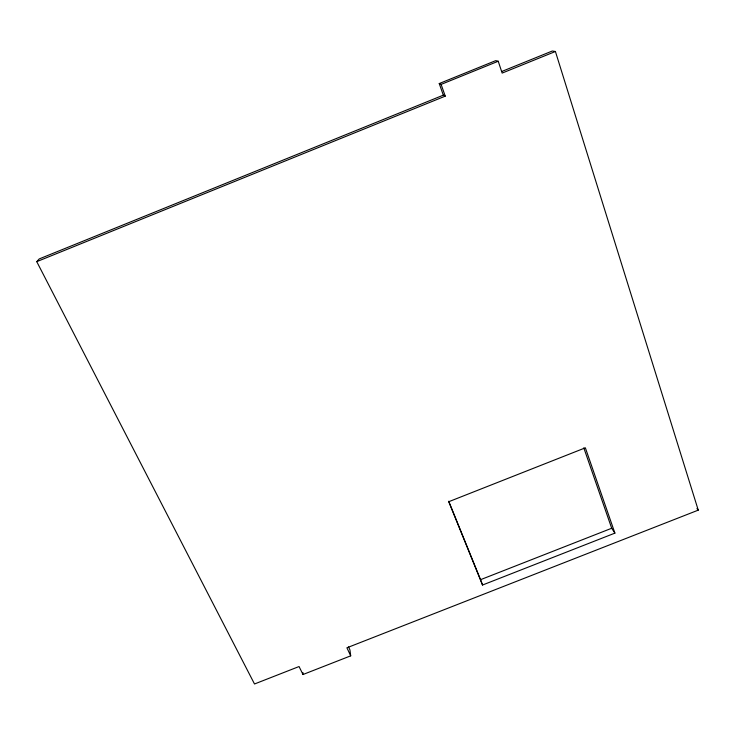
<?xml version="1.0" encoding="UTF-8"?>
<svg xmlns="http://www.w3.org/2000/svg" width="735" height="735" viewBox="0 0 735 735"><rect width="100%" height="100%" fill="white"/><g stroke="black" fill="none" stroke-linecap="round" stroke-linejoin="round"><path stroke-width="1.1" d="M36.75 261.66L39.231 258.922L443.334 95.164L445.245 96.138L36.75 261.66L254.503 683.991L299.053 666.544L302.995 674.519L350.696 655.85L349.943 649.915L348.537 646.91M443.334 95.164L439.236 83.56L495.73 60.637L498.229 61.244L502.152 73.087L555.412 51.496L698.25 510.145L346.902 647.792L350.696 655.85M439.236 83.56L441.11 84.406L498.229 61.244M501.729 71.497L552.307 51.009L555.412 51.496M482.528 585.023L480.552 579.685L611.695 528.254L614.901 533.132L482.528 585.023L448.736 501.72L585.354 447.817L614.901 533.132M696.927 508.592L698.25 510.145M448.736 501.233L480.552 579.685M441.11 84.406L445.245 96.138M583.811 447.881L611.695 528.254M302.894 672.488L302.995 674.519"/></g></svg>
